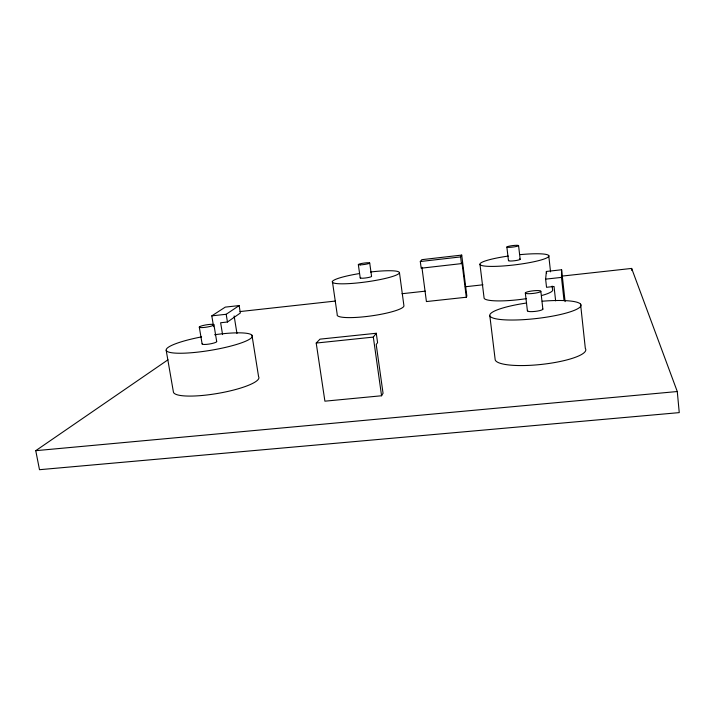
<?xml version="1.0" encoding="UTF-8"?>
<svg xmlns="http://www.w3.org/2000/svg" width="715" height="715" viewBox="0 0 715 715"><rect width="100%" height="100%" fill="white"/><g stroke="black" fill="none" stroke-linecap="round" stroke-linejoin="round"><path stroke-width="1.07" d="M564.01 300.363L561.49 277.402L561.606 269.769L546.385 271.459L545.625 279.145L546.537 287.296L554.036 286.474L555.635 300.872M466.296 297.234L466.841 296.055L461.72 255.085L421.85 259.67L420.304 261.529L421.189 268.197L461.452 263.62L461.979 262.718L466.296 297.234L426.417 301.56L421.913 267.276M381.569 395.761L383.052 393.277L376.215 344.523L377.583 342.655L376.269 333.262L319.998 339.151L316.209 343.057L324.905 401.178L381.569 395.761L373.328 337.096L376.269 333.262M461.452 263.62L460.612 256.908L461.72 255.085M222.579 334.602L220.631 322.751L227.45 322.009L240.338 313.027L239.15 305.582L225.279 307.119L211.801 315.86L213.588 326.657M561.758 276.124L631.649 268.429L677.275 391.525L679.25 412.618L39.495 469.701L35.75 450.673L168.007 359.779M211.801 315.86L226.19 314.278L239.15 305.582M420.304 261.529L460.612 256.908M240.034 311.561L335.442 301.051M402 293.722L425.3 291.157M465.242 286.76L482.991 284.802M545.625 279.145L561.49 277.402M316.209 343.057L373.328 337.096M35.75 450.673L677.275 391.525M166.184 350.305L173.441 392.178A43.365 8.875 -9.7 0 0 220.006 393.018A43.365 8.875 -9.7 0 0 258.571 376.599L251.984 335.29M199.297 327.068L202.113 343.861M213.946 324.842A7.427 1.153 -9.2 0 1 202.729 327.568A7.427 1.153 -9.2 0 1 203.194 325.468A7.427 1.153 -9.2 0 1 213.946 324.842L216.716 341.618M234.127 315.941L236.969 333.503M226.19 314.278L227.45 322.009M332.412 281.504L337.221 314.529A33.721 5.568 -8 0 0 369.217 316.173A33.721 5.568 -8 0 0 403.939 305.895L399.471 272.737M358.34 264.648L360.226 277.983M369.709 262.95L371.568 276.276A5.747 0.787 -7.9 0 1 364.945 278.046A5.747 0.787 -7.9 0 1 360.726 277.509M489.829 315.798L495.2 359.86A45.599 9.965 -6.2 0 0 545.179 363.98A45.599 9.965 -6.2 0 0 585.326 348.411L580.571 304.116M479.979 264.443L484.109 298.191A34.57 5.756 -6.7 0 0 526.374 298.638M506.855 247.006L508.463 260.618M525.328 292.962L527.393 310.784M518.581 245.656A5.908 0.751 -7 0 1 509.589 247.345A5.908 0.751 -7 0 1 509.983 245.996A5.908 0.751 -7 0 1 518.581 245.656L520.163 259.295M540.844 291.282A7.811 1.296 -6.6 0 1 529.073 293.704A7.811 1.296 -6.6 0 1 529.341 291.407A7.811 1.296 -6.6 0 1 540.844 291.282L542.864 309.148M548.727 255.452L550.55 271.852M552.132 286.063L552.498 289.343A34.57 5.756 -6.7 0 1 541.505 295.554M546.385 271.459L546.6 273.416M561.606 269.769L565.109 301.641M631.649 268.429L631.863 270.565M520.279 254.629A34.758 4.791 -6.9 0 1 543.346 259.268A34.758 4.791 -6.9 0 1 485.691 266.168A34.758 4.791 -6.9 0 1 508.285 256.059M519.483 258.955A5.899 0.813 -6.9 0 1 514.827 260.707A5.899 0.813 -6.9 0 1 508.731 260.376M370.504 271.995A33.891 4.639 -7.9 0 1 394.608 275.758A33.891 4.639 -7.9 0 1 338.553 283.721A33.891 4.639 -7.9 0 1 358.832 273.657M214.598 334.736A43.651 7.409 -9.4 0 1 245.987 341.064A43.651 7.409 -9.4 0 1 173.665 352.987A43.651 7.409 -9.4 0 1 201.594 336.881M216.538 341.323A7.4 1.26 -9.4 0 1 209.12 344.067A7.4 1.26 -9.4 0 1 202.452 343.477M542.193 301.221A45.921 8.33 -6.5 0 1 574.065 310.444A45.921 8.33 -6.5 0 1 497.783 319.149A45.921 8.33 -6.5 0 1 526.606 303.008M542.64 308.808A7.785 1.412 -6.5 0 1 534.945 311.418A7.785 1.412 -6.5 0 1 527.715 310.382M360.396 264.863A5.765 0.724 -7.9 0 0 369.655 263.147A5.765 0.724 -7.9 0 0 362.022 263.397A5.765 0.724 -7.9 0 0 360.396 264.863"/></g></svg>
